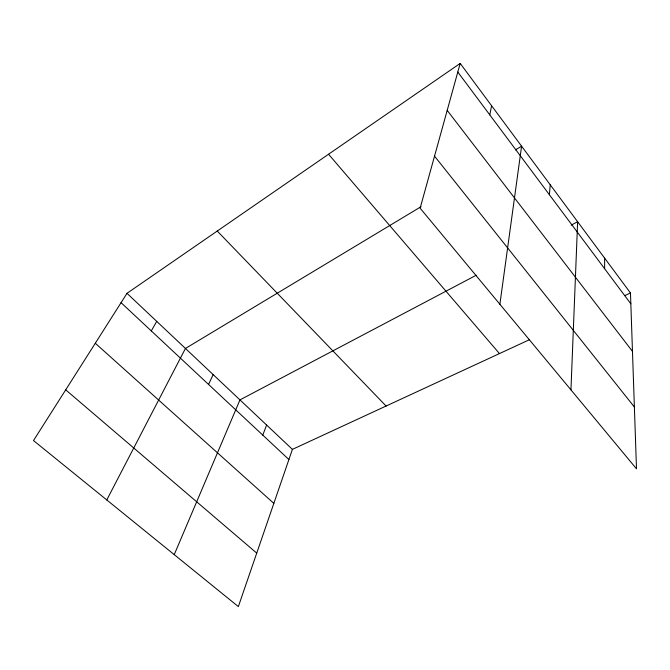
<?xml version="1.0" encoding="UTF-8"?>
<svg xmlns="http://www.w3.org/2000/svg" width="670" height="670" viewBox="0 0 670 670"><rect width="100%" height="100%" fill="white"/><g stroke="black" fill="none" stroke-linecap="round" stroke-linejoin="round"><path stroke-width="1" d="M604.633 268.712L604.633 258.143M570.949 389.865L577.632 221.737L571.225 225.12M549.392 194.727L550.238 184.803M499.879 304.264L521.587 146.186L515.398 149.912M489.778 114.88L491.604 105.76M460.19 63.399L420.132 208.194L636.5 468.832L630.47 292.974L460.19 63.399L126.998 293.318L33.5 440.558L238.344 606.601L292.405 449.369L529.35 339.757M262.774 435.115L266.627 425.048M174.233 554.634L239.952 399.889L476.186 275.261M208.546 384.429L213.161 374.614M106.773 499.954L185.439 348.459L421.011 206.712M151.269 330.905L156.738 321.382M624.8 295.604L630.47 292.974M65.702 389.848L256.736 553.119M95.291 343.249L273.837 503.363M121.061 302.664L288.904 459.536M126.998 293.318L292.405 449.369M217.247 231.041L386.096 406.028M328.56 154.234L499.46 353.584M434.529 156.143L634.381 407.017M447.192 110.383L632.472 351.382M457.794 72.042L630.839 303.82"/></g></svg>
